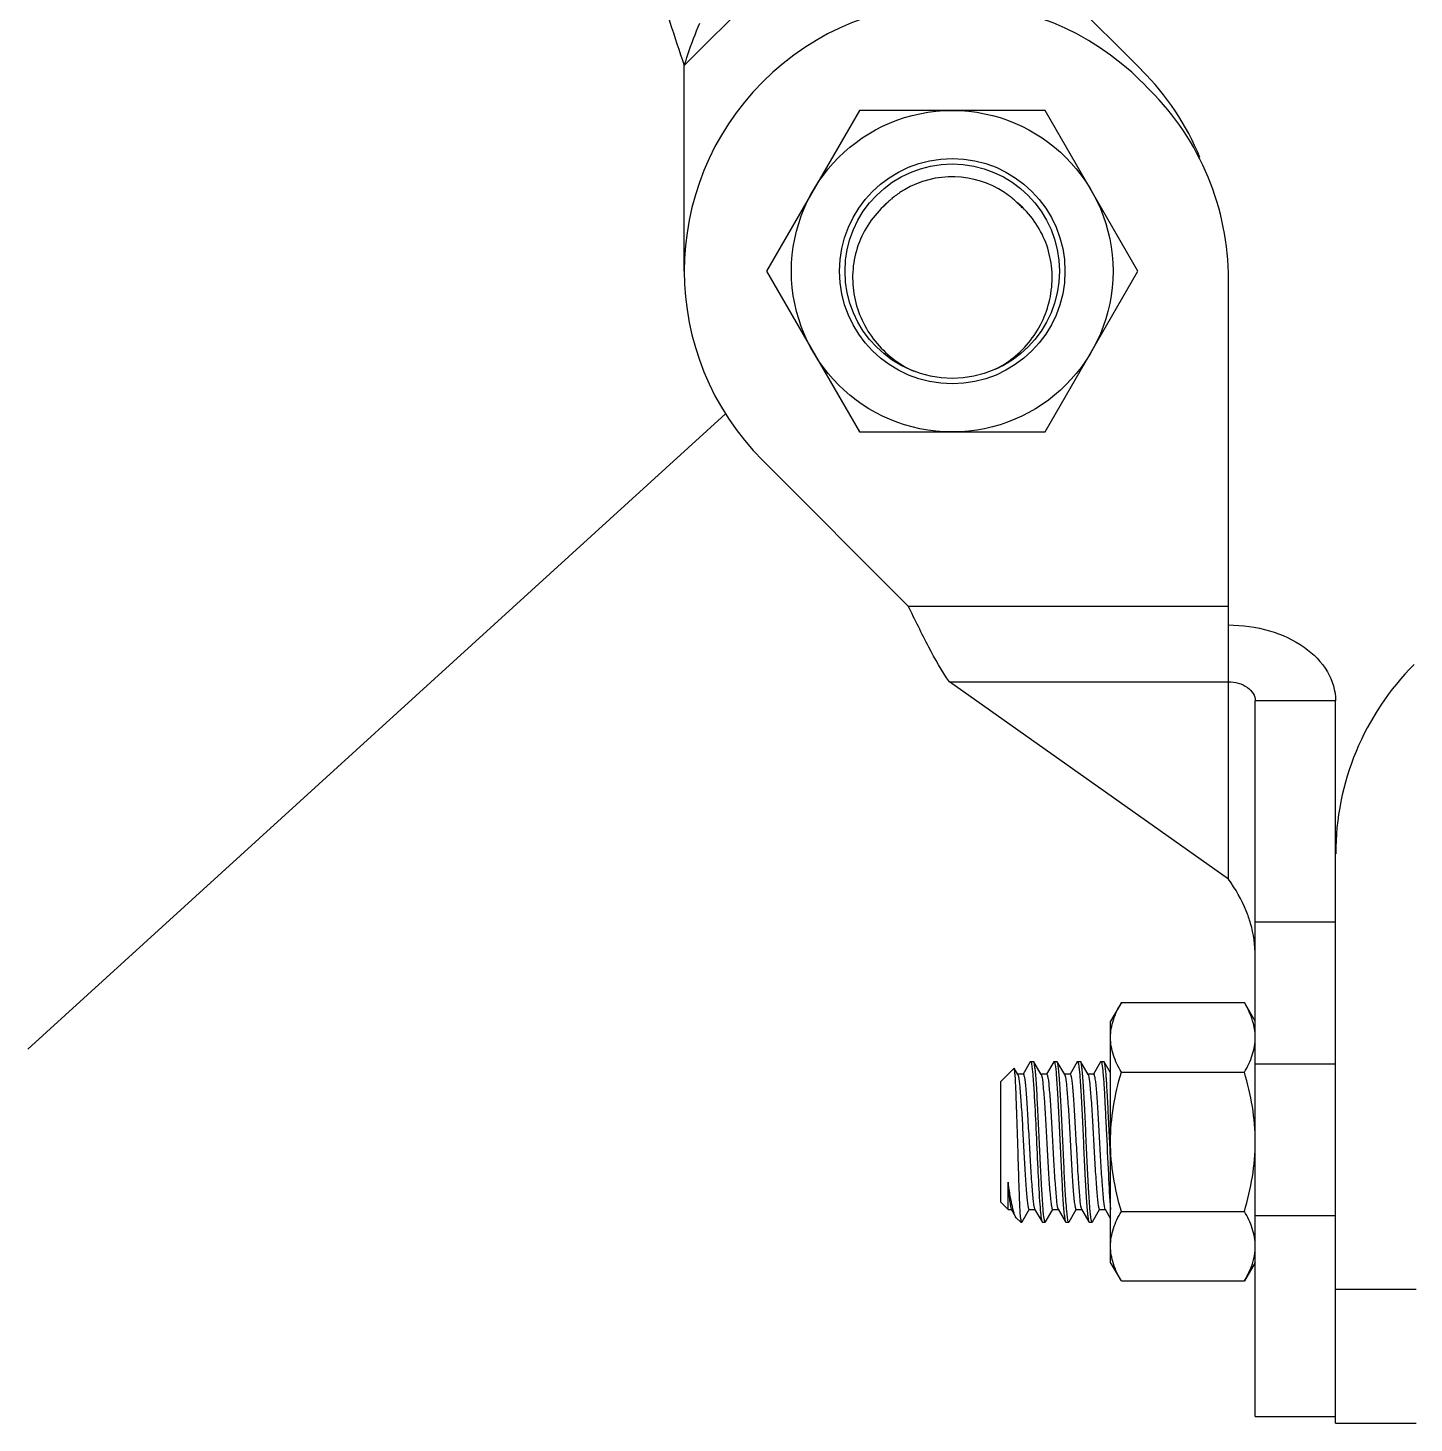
# Model space of a CAD drawing. Extents: x 1725261 to 1937680, y 860327 to 1571294.
# Drawn here: x 1829970 to 1831202, y 1209878 to 1211118 of the extents above; entities that cross this region are included whole.
import ezdxf

# ---------------------------------------------------------------- set-up
doc = ezdxf.new("R2010")
doc.units = 0
doc.header["$LTSCALE"] = 1000
doc.header["$MEASUREMENT"] = 0
doc.styles.get("Standard").update_dxf_attribs({"font": 'gbenor.shx', "bigfont": 'gbcbig.shx'})
doc.dimstyles.get("Standard").update_dxf_attribs({"dimtxt": 0.18, "dimasz": 0.18, "dimexe": 0.18, "dimexo": 0.0625, "dimgap": 0.09, "dimtad": 0, "dimtih": 1, "dimtoh": 1, "dimdec": 4, "dimzin": 0, "dimdsep": 46, "dimtxsty": 'Standard', "dimcen": 0.09, "dimadec": 0, "dimazin": 0, "dimtfac": 1, "dimtdec": 4, "dimtofl": 0, "dimtmove": 0, "dimatfit": 3, "dimfxl": 0, "dimtolj": 1, "dimtzin": 0, "dimarcsym": 0})

msp = doc.modelspace()

# ---------------------------------------------------------------- linework, layer by layer
at = {"linetype": 'Continuous'}
for p, q in [((1830582.8, 1211457.7), (1830959.7, 1211080.7)), ((1830553.2, 1211084.8), (1830754.4, 1211286)), ((1830553.2, 1210902), (1830553.2, 1211084.8)), ((1830959.7, 1211070.3), (1830967, 1211063)), ((1830708.8, 1211044.8), (1830626.3, 1210902)), ((1830873.8, 1211044.8), (1830708.8, 1211044.8)), ((1830956.3, 1210902), (1830873.8, 1211044.8)), ((1830849, 1210962.9), (1830848.9, 1210963)), ((1830850.9, 1210961.1), (1830851, 1210961)), ((1830626.3, 1210902), (1830708.8, 1210759.1)), ((1830873.8, 1210759.1), (1830956.3, 1210902)), ((1831036.8, 1210361.6), (1831036.8, 1210894.6)), ((1830708.8, 1210759.1), (1830873.8, 1210759.1)), ((1830752.2, 1210604.3), (1830622.9, 1210733.6)), ((1830752.2, 1210604.3), (1831036.8, 1210604.3)), ((1830788.8, 1210536.9), (1831036.8, 1210536.9)), ((1831036.8, 1210361.6), (1830788.8, 1210536.9)), ((1831132, 1210520.1), (1831060.6, 1210520.1)), ((1831060.6, 1209884), (1831060.6, 1210520.1)), ((1831132, 1209878), (1831132, 1210520.1)), ((1831132, 1210323.2), (1831060.6, 1210323.2)), ((1830941.6, 1210251.8), (1830932, 1210235.2)), ((1830941.6, 1210251.8), (1831051, 1210251.8)), ((1831060.6, 1210235.2), (1831051, 1210251.8)), ((1830932, 1210020.9), (1830932, 1210235.2)), ((1830834.4, 1210181.6), (1830846.2, 1210193.5)), ((1830846.4, 1210193.4), (1830846.2, 1210193.5)), ((1830849.6, 1210187.9), (1830846.4, 1210193.4)), ((1830854.4, 1210188.2), (1830849.3, 1210188.2)), ((1830860.7, 1210199.3), (1830854.3, 1210188.2)), ((1830860.7, 1210199.3), (1830861, 1210199.5)), ((1830861, 1210199.5), (1830863.6, 1210199.5)), ((1830861, 1210199.5), (1830863.6, 1210199.5)), ((1830863.8, 1210199.3), (1830863.6, 1210199.5)), ((1830870.4, 1210187.9), (1830863.8, 1210199.3)), ((1830875.3, 1210188.2), (1830870.1, 1210188.2)), ((1830881.5, 1210199.3), (1830875.1, 1210188.2)), ((1830881.5, 1210199.3), (1830881.8, 1210199.5)), ((1830881.8, 1210199.5), (1830884.4, 1210199.5)), ((1830881.8, 1210199.5), (1830884.4, 1210199.5)), ((1830884.7, 1210199.3), (1830884.4, 1210199.5)), ((1830891.3, 1210187.9), (1830884.7, 1210199.3)), ((1830896.1, 1210188.2), (1830890.9, 1210188.2)), ((1830902.4, 1210199.3), (1830896, 1210188.2)), ((1830902.4, 1210199.3), (1830902.6, 1210199.5)), ((1830902.6, 1210199.5), (1830905.2, 1210199.5)), ((1830902.6, 1210199.5), (1830905.2, 1210199.5)), ((1830905.5, 1210199.3), (1830905.2, 1210199.5)), ((1830912.1, 1210187.9), (1830905.5, 1210199.3)), ((1830916.9, 1210188.2), (1830912.1, 1210188.2)), ((1830912.1, 1210187.9), (1830912.3, 1210187.5)), ((1830923.2, 1210199.3), (1830916.8, 1210188.2)), ((1830923.2, 1210199.3), (1830923.5, 1210199.5)), ((1830923.5, 1210199.5), (1830926.1, 1210199.5)), ((1830923.5, 1210199.5), (1830926.1, 1210199.5)), ((1830926.3, 1210199.3), (1830926.1, 1210199.5)), ((1830932, 1210189.5), (1830926.3, 1210199.3)), ((1830941.6, 1210189.9), (1831051, 1210189.9)), ((1831132, 1210197), (1831060.6, 1210197)), ((1830834.4, 1210074.5), (1830834.4, 1210181.6)), ((1830932, 1210112.7), (1830931.3, 1210128)), ((1830840.9, 1210067.9), (1830840.9, 1210092.3)), ((1830834.4, 1210074.5), (1830840.9, 1210067.9)), ((1830840.9, 1210067.9), (1830844, 1210067.9)), ((1830843.7, 1210068.2), (1830847.6, 1210061.5)), ((1830853.4, 1210056.9), (1830859.8, 1210067.9)), ((1830859.7, 1210067.9), (1830864.9, 1210067.9)), ((1830864.4, 1210068.5), (1830864.5, 1210068.2)), ((1830864.5, 1210068.2), (1830871.1, 1210056.9)), ((1830874.3, 1210056.9), (1830880.6, 1210067.9)), ((1830880.5, 1210067.9), (1830885.7, 1210067.9)), ((1830885.4, 1210068.2), (1830892, 1210056.9)), ((1830895.1, 1210056.9), (1830901.5, 1210067.9)), ((1830901.4, 1210067.9), (1830906.5, 1210067.9)), ((1830906.2, 1210068.2), (1830912.8, 1210056.9)), ((1830915.9, 1210056.9), (1830922.3, 1210067.9)), ((1830922.2, 1210067.9), (1830927.4, 1210067.9)), ((1830927.1, 1210068.2), (1830932, 1210059.6)), ((1830941.6, 1210066.2), (1831051, 1210066.2)), ((1830848.2, 1210060.6), (1830847.6, 1210061.5)), ((1830848.2, 1210060.6), (1830852.2, 1210056.6)), ((1830852.2, 1210059.3), (1830852.2, 1210056.6)), ((1830852.2, 1210056.6), (1830853.2, 1210056.6)), ((1830853, 1210056.7), (1830853.2, 1210056.6)), ((1830853.2, 1210056.6), (1830853.4, 1210056.9)), ((1830871.1, 1210056.9), (1830871.4, 1210056.6)), ((1830871.4, 1210056.6), (1830874, 1210056.6)), ((1830871.4, 1210056.6), (1830874, 1210056.6)), ((1830874.3, 1210056.9), (1830874, 1210056.6)), ((1830892, 1210056.9), (1830892.2, 1210056.6)), ((1830892.2, 1210056.6), (1830894.8, 1210056.6)), ((1830892.2, 1210056.6), (1830894.8, 1210056.6)), ((1830895.1, 1210056.9), (1830894.8, 1210056.6)), ((1830912.8, 1210056.9), (1830913.1, 1210056.6)), ((1830913.1, 1210056.6), (1830915.7, 1210056.6)), ((1830913.1, 1210056.6), (1830915.7, 1210056.6)), ((1830915.9, 1210056.9), (1830915.7, 1210056.6)), ((1831060.6, 1210062.6), (1831132, 1210062.6)), ((1830941.6, 1210004.4), (1830932, 1210020.9)), ((1831060.6, 1210020.9), (1831051, 1210004.4)), ((1830941.6, 1210004.4), (1831051, 1210004.4)), ((1831132, 1209997.1), (1831203.5, 1209997.1)), ((1831060.6, 1209884), (1831132, 1209884)), ((1831132, 1209878), (1831203.5, 1209878))]:
    msp.add_line(p, q, dxfattribs=at)
for radius in [142.9, 100.2, 95.3]:
    msp.add_circle((1830791.3, 1210902), radius, dxfattribs=at)
for centre, radius, start, end in [((1830791.3, 1210902), 238.1, 45, 225), ((1830791.3, 1210912.4), 238.1, 22.3697, 45), ((1830798.7, 1210894.6), 238.1, 0, 45), ((1830791.3, 1210902), 83.9, 56.4849, 120.4448), ((1830791.3, 1210902), 83.9, 127.1454, 130.1582), ((1830791.3, 1210902), 83.9, 123.6736, 127.1434), ((1830791.3, 1210901.9), 84, 120.4458, 123.6736), ((1830791.4, 1210902.1), 83.8, 56.1033, 56.4834), ((1830791.2, 1210901.9), 84, 50.5966, 56.0995), ((1830791.2, 1210902), 83.9, 133.7888, 136.6926), ((1830791.2, 1210902.1), 83.7, 134.2321, 136.6927), ((1830791.3, 1210901.9), 84, 133.5113, 134.2331), ((1830791.4, 1210901.9), 84.1, 132.695, 133.7897), ((1830791.4, 1210901.8), 84.1, 132.7034, 133.5113), ((1830791.4, 1210901.8), 84.1, 130.1579, 132.6951), ((1830791.3, 1210901.9), 84, 47.6072, 50.598), ((1830791.5, 1210902.1), 83.7, 46.6942, 47.6062), ((1830791.6, 1210902.3), 83.5, 46.3738, 46.694), ((1830795.9, 1210898.5), 83.5, 49.9949, 50.5079), ((1830791.4, 1210902.1), 83.7, 44.753, 46.3733), ((1830791.3, 1210901.9), 84, 43.7188, 44.6641), ((1830791.2, 1210901.9), 84.1, 42.1543, 43.7186), ((1830786.4, 1210899), 94.7, 297.3145, 298.9471), ((1831370.2, 1210384), 238.1, 135, 180), ((1831012.5, 1210220.7), 48.1, 6.6309, 7.4031), ((1830907.6, 1210185.8), 4.96, 18.4923, 20.4989), ((1831012.5, 1210035.4), 48.1, 352.5984, 353.3691)]:
    msp.add_arc(centre, radius, start, end, dxfattribs=at)
for points, knots in [([(1830531.4, 1211158.3), (1830533.6, 1211146.5), (1830540.5, 1211121.8), (1830548.8, 1211097.6), (1830553.2, 1211084.8)], [0, 0, 0, 0, 0.468219, 1, 1, 1, 1]), ([(1830553.2, 1211084.8), (1830554.2, 1211088), (1830558.4, 1211100.8), (1830562.9, 1211113.5), (1830567.1, 1211122.5)], [0, 0, 0, 0, 0.254643, 1, 1, 1, 1]), ([(1830730.2, 1210959.5), (1830724.9, 1210954.6), (1830715.4, 1210943.2), (1830706, 1210923.1), (1830702, 1210901.3), (1830704, 1210871.9), (1830719.9, 1210837.6), (1830743.9, 1210819.1), (1830757.1, 1210813)], [0, 0, 0, 0, 0.125414, 0.250833, 0.376265, 0.501706, 0.750785, 1, 1, 1, 1]), ([(1830832.2, 1210816.1), (1830844.7, 1210823), (1830866.9, 1210842.9), (1830880.2, 1210877.7), (1830880.4, 1210906.7), (1830875.2, 1210927.9), (1830864.9, 1210947.1), (1830855.1, 1210957.8), (1830849.6, 1210962.5)], [0, 0, 0, 0, 0.249273, 0.49841, 0.623846, 0.749245, 0.874621, 1, 1, 1, 1]), ([(1830788.8, 1210536.9), (1830782, 1210546.8), (1830769.4, 1210569.1), (1830758.2, 1210592.1), (1830752.2, 1210604.3)], [0, 0, 0, 0, 0.468219, 1, 1, 1, 1]), ([(1831036.8, 1210587.5), (1831049.1, 1210587.5), (1831072.9, 1210584.2), (1831104, 1210570.2), (1831126.2, 1210548.2), (1831132, 1210529), (1831132, 1210520.1)], [0, 0, 0, 0, 0.287969, 0.555344, 0.790533, 1, 1, 1, 1]), ([(1831036.8, 1210536.9), (1831042.6, 1210536.9), (1831051.4, 1210534.8), (1831059.1, 1210527.1), (1831060.6, 1210522.3), (1831060.6, 1210520.1)], [0, 0, 0, 0, 0.552514, 0.789178, 1, 1, 1, 1]), ([(1831056.5, 1210322.2), (1831055.4, 1210325.9), (1831050.6, 1210339.9), (1831043.1, 1210352.8), (1831036.8, 1210361.6)], [0, 0, 0, 0, 0.265236, 1, 1, 1, 1]), ([(1830932, 1210220.8), (1830932, 1210226.1), (1830934, 1210237), (1830938.8, 1210246.9), (1830941.6, 1210251.8)], [0, 0, 0, 0, 0.485069, 1, 1, 1, 1]), ([(1831060.2, 1210226.9), (1831059.9, 1210229), (1831058.2, 1210237.8), (1831054.4, 1210245.9), (1831051, 1210251.8)], [0, 0, 0, 0, 0.241319, 1, 1, 1, 1]), ([(1830941.6, 1210189.9), (1830938.8, 1210194.8), (1830934, 1210204.6), (1830932, 1210215.6), (1830932, 1210220.8)], [0, 0, 0, 0, 0.514931, 1, 1, 1, 1]), ([(1831051, 1210189.9), (1831053.8, 1210194.8), (1831058.6, 1210204.6), (1831060.6, 1210215.6), (1831060.6, 1210220.8)], [0, 0, 0, 0, 0.514931, 1, 1, 1, 1]), ([(1830852.2, 1210059.3), (1830851.9, 1210062.9), (1830851.4, 1210072.3), (1830850.7, 1210088.8), (1830850.1, 1210109.6), (1830849.4, 1210132.3), (1830848.8, 1210151.2), (1830848.3, 1210165.2), (1830847.9, 1210174.1), (1830847.6, 1210181.5), (1830847.3, 1210187.3), (1830846.8, 1210191), (1830846.7, 1210192.9), (1830846.4, 1210193.4)], [0, 0, 0, 0, 0.080635, 0.208535, 0.369665, 0.54562, 0.71572, 0.792041, 0.859282, 0.915304, 0.958292, 0.98682, 1, 1, 1, 1]), ([(1830849.6, 1210187.9), (1830849.6, 1210187.8), (1830849.9, 1210187.3), (1830850, 1210186.7), (1830850.1, 1210186.2)], [0, 0, 0, 0, 0.173094, 1, 1, 1, 1]), ([(1830854.4, 1210188.2), (1830854.8, 1210188.2), (1830855.3, 1210186.2), (1830855.8, 1210183.5), (1830856.4, 1210178.2), (1830857, 1210171.5), (1830857.6, 1210163.1), (1830858.4, 1210149.8), (1830859.4, 1210131.9), (1830860.6, 1210110.6), (1830861.6, 1210093.9), (1830862.5, 1210082.5), (1830863.1, 1210076.2), (1830863.7, 1210071.7), (1830864.1, 1210069.3), (1830864.4, 1210068.5)], [0, 0, 0, 0, 0.010217, 0.036837, 0.079637, 0.137238, 0.207661, 0.288445, 0.469496, 0.655187, 0.819656, 0.886575, 0.940042, 0.978239, 1, 1, 1, 1]), ([(1830861, 1210199.5), (1830861, 1210199.5), (1830861.2, 1210199.4), (1830861.3, 1210199.2), (1830861.3, 1210199.1)], [0, 0, 0, 0, 0.372399, 1, 1, 1, 1]), ([(1830861.3, 1210199.1), (1830861.4, 1210199), (1830861.6, 1210198.5), (1830861.7, 1210197.9), (1830861.8, 1210197.4)], [0, 0, 0, 0, 0.179791, 1, 1, 1, 1]), ([(1830861.8, 1210197.4), (1830862.4, 1210194.3), (1830863.1, 1210185.8), (1830864.4, 1210166.6), (1830865.7, 1210138.8), (1830867.2, 1210106.5), (1830868.4, 1210081.6), (1830869.6, 1210066.3), (1830870.2, 1210060.7), (1830870.6, 1210058.6)], [0, 0, 0, 0, 0.068037, 0.183112, 0.415613, 0.66855, 0.880458, 0.954194, 1, 1, 1, 1]), ([(1830873.2, 1210058.7), (1830872.5, 1210062.1), (1830871.8, 1210071.3), (1830870.7, 1210088.1), (1830869.6, 1210109.7), (1830868.5, 1210133.6), (1830867.4, 1210156.8), (1830866.5, 1210174.5), (1830865.7, 1210186.1), (1830865.1, 1210192.3), (1830864.5, 1210196.4), (1830864.2, 1210198.6), (1830863.8, 1210199.3)], [0, 0, 0, 0, 0.072759, 0.196861, 0.35726, 0.534299, 0.706283, 0.852147, 0.909525, 0.954085, 0.984493, 1, 1, 1, 1]), ([(1830875.3, 1210188.2), (1830875.7, 1210188.2), (1830876.1, 1210186.2), (1830876.7, 1210183.6), (1830877.2, 1210178.4), (1830877.8, 1210171.8), (1830878.4, 1210163.6), (1830879.2, 1210150.5), (1830880.2, 1210132.7), (1830881.4, 1210111.6), (1830882.4, 1210092.7), (1830883.8, 1210078.7), (1830884.3, 1210071.2), (1830885.2, 1210068.7)], [0, 0, 0, 0, 0.010066, 0.036229, 0.078308, 0.134982, 0.204339, 0.284002, 0.463049, 0.647693, 0.812725, 0.935658, 1, 1, 1, 1]), ([(1830881.8, 1210199.5), (1830881.9, 1210199.5), (1830882, 1210199.4), (1830882.1, 1210199.2), (1830882.1, 1210199.1)], [0, 0, 0, 0, 0.371131, 1, 1, 1, 1]), ([(1830882.1, 1210199.1), (1830882.2, 1210199), (1830882.4, 1210198.5), (1830882.5, 1210197.9), (1830882.6, 1210197.4)], [0, 0, 0, 0, 0.181022, 1, 1, 1, 1]), ([(1830882.6, 1210197.4), (1830883.3, 1210194.1), (1830884, 1210184.9), (1830885.1, 1210168.2), (1830886.2, 1210146.5), (1830887.3, 1210122.6), (1830888.4, 1210099.3), (1830889.3, 1210081.7), (1830890.1, 1210070.1), (1830890.7, 1210063.9), (1830891.3, 1210059.7), (1830891.6, 1210057.5), (1830892, 1210056.9)], [0, 0, 0, 0, 0.072485, 0.196435, 0.356785, 0.533878, 0.705995, 0.851999, 0.909433, 0.95404, 0.984479, 1, 1, 1, 1]), ([(1830894, 1210058.7), (1830893.4, 1210062), (1830892.7, 1210071.3), (1830891.5, 1210088), (1830890.5, 1210109.6), (1830889.4, 1210133.5), (1830888.3, 1210156.8), (1830887.3, 1210174.4), (1830886.5, 1210186), (1830886, 1210192.3), (1830885.4, 1210196.4), (1830885, 1210198.6), (1830884.7, 1210199.3)], [0, 0, 0, 0, 0.072462, 0.196401, 0.356774, 0.53388, 0.706003, 0.852015, 0.909448, 0.954048, 0.984481, 1, 1, 1, 1]), ([(1830891.3, 1210187.9), (1830891.3, 1210187.8), (1830891.4, 1210187.6), (1830891.5, 1210187.4), (1830891.5, 1210187.3)], [0, 0, 0, 0, 0.437616, 1, 1, 1, 1]), ([(1830896.1, 1210188.2), (1830896.5, 1210188.2), (1830896.9, 1210186.2), (1830897.5, 1210183.7), (1830898, 1210178.6), (1830898.6, 1210172.1), (1830899.2, 1210164), (1830900, 1210151.1), (1830901, 1210133.6), (1830902.2, 1210112.6), (1830903.2, 1210093.7), (1830904.5, 1210079.4), (1830905.1, 1210071.7), (1830905.9, 1210069)], [0, 0, 0, 0, 0.009925, 0.035675, 0.077105, 0.132941, 0.201328, 0.279974, 0.457194, 0.640866, 0.806379, 0.931604, 1, 1, 1, 1]), ([(1830902.6, 1210199.5), (1830902.7, 1210199.5), (1830902.9, 1210199.4), (1830902.9, 1210199.2), (1830903, 1210199.1)], [0, 0, 0, 0, 0.37008, 1, 1, 1, 1]), ([(1830903, 1210199.1), (1830903, 1210199), (1830903.2, 1210198.5), (1830903.3, 1210197.9), (1830903.4, 1210197.5)], [0, 0, 0, 0, 0.182058, 1, 1, 1, 1]), ([(1830903.4, 1210197.5), (1830904.1, 1210194.1), (1830904.8, 1210184.9), (1830905.9, 1210168.2), (1830907, 1210146.5), (1830908.1, 1210122.6), (1830909.2, 1210099.4), (1830910.1, 1210081.7), (1830911, 1210070.1), (1830911.5, 1210063.9), (1830912.1, 1210059.7), (1830912.4, 1210057.5), (1830912.8, 1210056.9)], [0, 0, 0, 0, 0.072304, 0.196155, 0.356504, 0.533641, 0.705839, 0.85193, 0.909395, 0.95402, 0.984473, 1, 1, 1, 1]), ([(1830914.9, 1210058.7), (1830914.2, 1210062), (1830913.5, 1210071.2), (1830912.4, 1210088), (1830911.3, 1210109.6), (1830910.2, 1210133.5), (1830909.1, 1210156.8), (1830908.2, 1210174.4), (1830907.3, 1210186), (1830906.8, 1210192.3), (1830906.2, 1210196.4), (1830905.9, 1210198.6), (1830905.5, 1210199.3)], [0, 0, 0, 0, 0.072435, 0.196357, 0.3567, 0.533804, 0.705944, 0.851972, 0.909417, 0.954032, 0.984477, 1, 1, 1, 1]), ([(1830912.3, 1210187.4), (1830913.1, 1210184.9), (1830913.7, 1210177.3), (1830915, 1210163.4), (1830916.1, 1210144.4), (1830917.2, 1210123.3), (1830918.2, 1210105.6), (1830919.1, 1210092.5), (1830919.7, 1210084.3), (1830920.3, 1210077.7), (1830920.8, 1210072.5), (1830921.4, 1210069.9), (1830921.8, 1210067.9), (1830922.2, 1210067.9)], [0, 0, 0, 0, 0.064566, 0.18762, 0.35268, 0.537272, 0.716218, 0.795829, 0.86513, 0.921755, 0.963804, 0.989947, 1, 1, 1, 1]), ([(1830916.9, 1210188.2), (1830917.3, 1210188.2), (1830917.8, 1210186.2), (1830918.3, 1210183.7), (1830918.9, 1210178.6), (1830919.5, 1210172.1), (1830920, 1210164), (1830920.9, 1210151.1), (1830921.9, 1210133.5), (1830923, 1210112.6), (1830924.1, 1210093.6), (1830925.3, 1210079.4), (1830926, 1210071.6), (1830926.7, 1210069)], [0, 0, 0, 0, 0.009925, 0.03569, 0.077147, 0.133004, 0.201419, 0.280102, 0.457378, 0.641081, 0.806581, 0.931726, 1, 1, 1, 1]), ([(1830923.5, 1210199.5), (1830923.5, 1210199.5), (1830923.7, 1210199.4), (1830923.8, 1210199.2), (1830923.8, 1210199.1)], [0, 0, 0, 0, 0.372863, 1, 1, 1, 1]), ([(1830923.8, 1210199.1), (1830923.9, 1210199), (1830924.1, 1210198.5), (1830924.2, 1210197.9), (1830924.3, 1210197.4)], [0, 0, 0, 0, 0.179341, 1, 1, 1, 1]), ([(1830924.3, 1210197.4), (1830924.8, 1210194.8), (1830925.4, 1210187.8), (1830926.4, 1210175.2), (1830927.2, 1210158.5), (1830928.5, 1210132.7), (1830929.9, 1210102.1), (1830931.1, 1210078.2), (1830932, 1210067.9)], [0, 0, 0, 0, 0.060989, 0.1617, 0.293789, 0.446195, 0.760045, 1, 1, 1, 1]), ([(1830926.9, 1210197.5), (1830926.8, 1210197.7), (1830926.7, 1210198.3), (1830926.6, 1210198.9), (1830926.3, 1210199.3)], [0, 0, 0, 0, 0.335285, 1, 1, 1, 1]), ([(1830931.3, 1210128), (1830930.9, 1210135.8), (1830930.2, 1210150.5), (1830929.2, 1210170.6), (1830928.2, 1210185.9), (1830927.5, 1210194.4), (1830926.9, 1210197.5)], [0, 0, 0, 0, 0.336027, 0.635258, 0.864886, 1, 1, 1, 1]), ([(1830932, 1210128.1), (1830932, 1210138.5), (1830933.8, 1210159.5), (1830938.7, 1210179.9), (1830941.6, 1210189.9)], [0, 0, 0, 0, 0.499896, 1, 1, 1, 1]), ([(1831060.6, 1210128.1), (1831060.6, 1210138.5), (1831058.8, 1210159.5), (1831053.9, 1210179.9), (1831051, 1210189.9)], [0, 0, 0, 0, 0.499896, 1, 1, 1, 1]), ([(1830850.1, 1210186.2), (1830850.8, 1210183.2), (1830851.5, 1210174.9), (1830852.7, 1210160.1), (1830853.8, 1210141.2), (1830854.9, 1210120.6), (1830855.8, 1210103.6), (1830856.7, 1210091.1), (1830857.2, 1210083.3), (1830857.8, 1210077.1), (1830858.4, 1210072.2), (1830858.9, 1210069.8), (1830859.3, 1210067.9), (1830859.7, 1210067.9)], [0, 0, 0, 0, 0.077798, 0.208235, 0.374801, 0.5562, 0.729214, 0.805537, 0.87171, 0.925623, 0.965576, 0.990391, 1, 1, 1, 1]), ([(1830870.7, 1210187.1), (1830871.5, 1210184.5), (1830872.1, 1210176.7), (1830873.4, 1210162.5), (1830874.4, 1210143.6), (1830875.6, 1210122.6), (1830876.6, 1210105.1), (1830877.4, 1210092.2), (1830878, 1210084), (1830878.6, 1210077.6), (1830879.2, 1210072.4), (1830879.7, 1210069.9), (1830880.1, 1210067.9), (1830880.5, 1210067.9)], [0, 0, 0, 0, 0.068121, 0.193192, 0.358672, 0.542411, 0.719756, 0.798471, 0.866922, 0.922814, 0.96429, 0.990066, 1, 1, 1, 1]), ([(1830891.5, 1210187.3), (1830892.3, 1210184.8), (1830892.9, 1210177.1), (1830894.2, 1210163), (1830895.3, 1210144.1), (1830896.4, 1210123.1), (1830897.4, 1210105.4), (1830898.2, 1210092.4), (1830898.8, 1210084.2), (1830899.4, 1210077.7), (1830900, 1210072.4), (1830900.6, 1210069.9), (1830901, 1210067.9), (1830901.4, 1210067.9)], [0, 0, 0, 0, 0.065945, 0.18979, 0.355015, 0.539274, 0.717597, 0.796856, 0.865828, 0.922169, 0.96399, 0.989989, 1, 1, 1, 1]), ([(1830941.6, 1210066.2), (1830938.7, 1210076.3), (1830933.8, 1210096.7), (1830932, 1210117.6), (1830932, 1210128.1)], [0, 0, 0, 0, 0.500104, 1, 1, 1, 1]), ([(1831051, 1210066.2), (1831053.9, 1210076.3), (1831058.8, 1210096.7), (1831060.6, 1210117.6), (1831060.6, 1210128.1)], [0, 0, 0, 0, 0.500104, 1, 1, 1, 1]), ([(1830847.6, 1210061.5), (1830846.8, 1210062.8), (1830845.7, 1210066.4), (1830843.3, 1210076.6), (1830841.9, 1210085.6), (1830840.9, 1210092.3)], [0, 0, 0, 0, 0.138777, 0.35633, 1, 1, 1, 1]), ([(1830840.9, 1210092.3), (1830841.1, 1210089.2), (1830841.6, 1210083.7), (1830842.2, 1210076.4), (1830842.9, 1210071.6), (1830843.3, 1210069), (1830843.7, 1210068.2)], [0, 0, 0, 0, 0.382824, 0.684922, 0.89313, 1, 1, 1, 1]), ([(1830885.2, 1210068.7), (1830885.2, 1210068.6), (1830885.3, 1210068.5), (1830885.3, 1210068.3), (1830885.4, 1210068.2)], [0, 0, 0, 0, 0.555455, 1, 1, 1, 1]), ([(1830932, 1210035.3), (1830932, 1210040.6), (1830934, 1210051.5), (1830938.8, 1210061.4), (1830941.6, 1210066.2)], [0, 0, 0, 0, 0.485069, 1, 1, 1, 1]), ([(1831060.6, 1210035.3), (1831060.6, 1210040.6), (1831058.6, 1210051.5), (1831053.8, 1210061.4), (1831051, 1210066.2)], [0, 0, 0, 0, 0.485069, 1, 1, 1, 1]), ([(1830852.2, 1210059.3), (1830852.3, 1210058.7), (1830852.5, 1210057.9), (1830852.8, 1210056.8), (1830853, 1210056.7)], [0, 0, 0, 0, 0.675862, 1, 1, 1, 1]), ([(1830870.6, 1210058.6), (1830870.6, 1210058.4), (1830870.8, 1210057.8), (1830870.9, 1210057.2), (1830871.1, 1210056.9)], [0, 0, 0, 0, 0.335295, 1, 1, 1, 1]), ([(1830873.7, 1210057), (1830873.6, 1210057.1), (1830873.4, 1210057.6), (1830873.3, 1210058.2), (1830873.2, 1210058.7)], [0, 0, 0, 0, 0.179414, 1, 1, 1, 1]), ([(1830874, 1210056.6), (1830873.9, 1210056.6), (1830873.8, 1210056.7), (1830873.7, 1210056.9), (1830873.7, 1210057)], [0, 0, 0, 0, 0.372787, 1, 1, 1, 1]), ([(1830894.5, 1210057), (1830894.4, 1210057.1), (1830894.2, 1210057.6), (1830894.1, 1210058.2), (1830894, 1210058.7)], [0, 0, 0, 0, 0.181112, 1, 1, 1, 1]), ([(1830894.8, 1210056.6), (1830894.8, 1210056.6), (1830894.6, 1210056.7), (1830894.5, 1210056.9), (1830894.5, 1210057)], [0, 0, 0, 0, 0.371042, 1, 1, 1, 1]), ([(1830915.3, 1210057), (1830915.3, 1210057.1), (1830915.1, 1210057.6), (1830915, 1210058.2), (1830914.9, 1210058.7)], [0, 0, 0, 0, 0.181321, 1, 1, 1, 1]), ([(1830915.7, 1210056.6), (1830915.6, 1210056.6), (1830915.4, 1210056.7), (1830915.4, 1210056.9), (1830915.3, 1210057)], [0, 0, 0, 0, 0.370825, 1, 1, 1, 1]), ([(1830941.6, 1210004.4), (1830938.8, 1210009.2), (1830934, 1210019.1), (1830932, 1210030), (1830932, 1210035.3)], [0, 0, 0, 0, 0.514931, 1, 1, 1, 1]), ([(1831051, 1210004.4), (1831052.2, 1210006.4), (1831056.4, 1210014.1), (1831059.4, 1210022.7), (1831060.2, 1210029.2)], [0, 0, 0, 0, 0.26074, 1, 1, 1, 1])]:
    msp.add_open_spline(points, degree=3, knots=knots, dxfattribs=at)
for points in [[(1831060.6, 1210293), (1831060.6, 1210302.8), (1831059.2, 1210312.7), (1831056.5, 1210322.2)], [(1830870.4, 1210187.9), (1830870.6, 1210187.7), (1830870.7, 1210187.4), (1830870.7, 1210187.1)], [(1830905.9, 1210069), (1830906, 1210068.8), (1830906.1, 1210068.5), (1830906.2, 1210068.2)], [(1830926.7, 1210069), (1830926.8, 1210068.7), (1830926.9, 1210068.5), (1830927.1, 1210068.2)]]:
    msp.add_open_spline(points, degree=3, dxfattribs=at)

# ---------------------------------------------------------------- leaders
msp.add_leader([(1830589.8, 1210775.1), (1829969.8, 1210210.4)], dimstyle='Standard', override={"dimgap": 20, "dimtad": 0})

doc.saveas('drawing.dxf')
